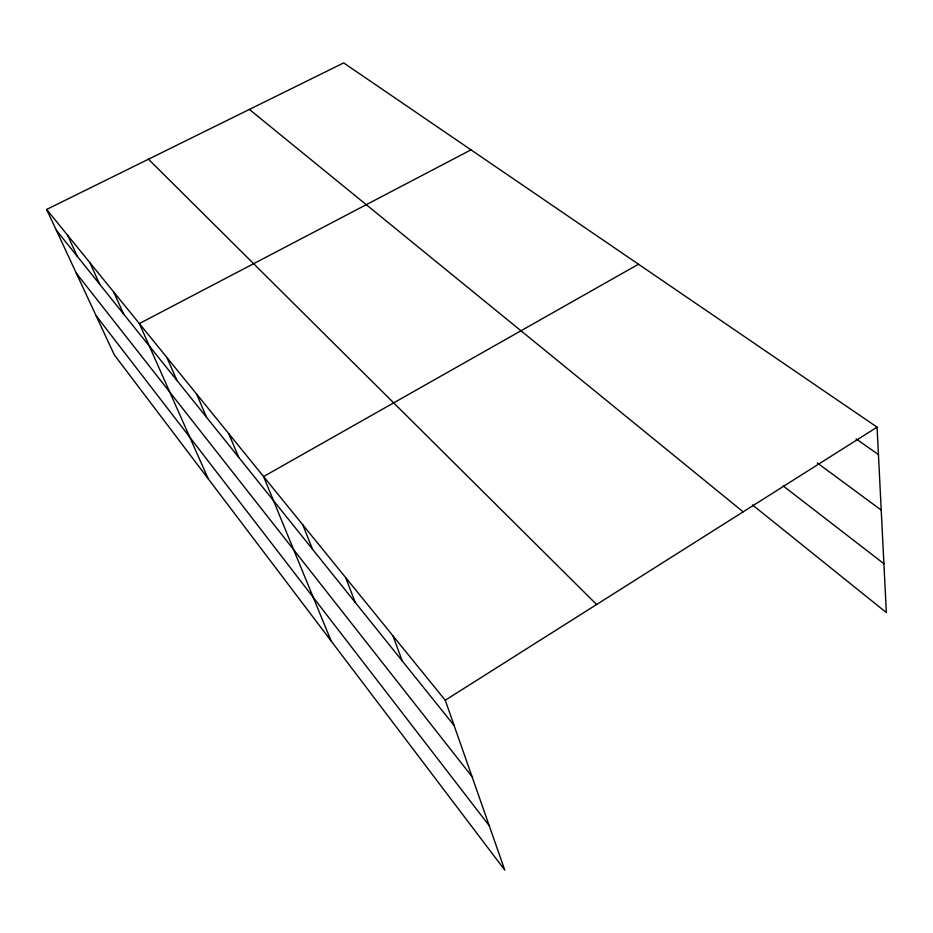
<?xml version="1.0" encoding="UTF-8"?>
<svg xmlns="http://www.w3.org/2000/svg" width="933" height="933" viewBox="0 0 933 933"><rect width="100%" height="100%" fill="white"/><g stroke="black" fill="none" stroke-linecap="round" stroke-linejoin="round"><path stroke-width="1.4" d="M445.263 700.228L877.067 427.151L343.682 62.908L46.65 209.435L114.327 354.913L504.776 870.092L445.263 700.228L46.65 209.435M638.487 264.226L263.584 476.541L331.18 641.041M471.002 149.84L139.344 323.564L208.292 478.909M856.109 438.895L878.443 454.546M817.343 462.99L881.219 510.094M783.23 485.965L883.901 563.719M752.488 504.928L886.35 612.573L877.067 427.151M249.379 109.429L743.158 511.844M148.464 159.205L596.619 604.514M56.353 230.299L454.126 725.536M76.343 273.264L472.028 776.641M96.029 315.587L489.207 825.67M67.538 235.163L77.334 256.423M89.848 262.628L99.714 284.285M113.733 292.029L123.657 314.094M166.879 357.479L176.885 380.372M196.595 394.053L206.59 417.354M228.725 433.612L238.696 457.322M302.759 524.778L312.52 549.245M345.688 577.632L355.251 602.45M392.956 635.84L402.24 660.937"/></g></svg>
